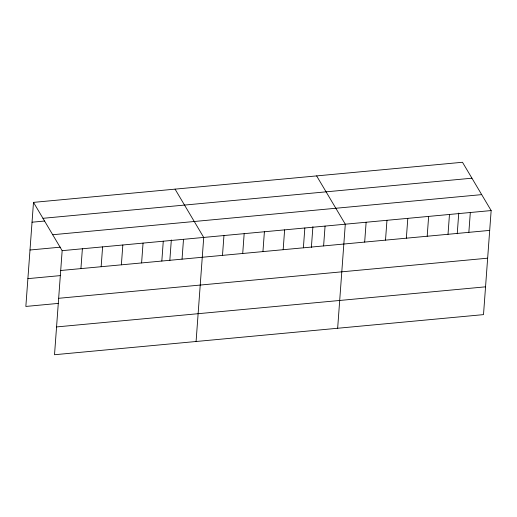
<?xml version="1.0" encoding="UTF-8"?>
<svg xmlns="http://www.w3.org/2000/svg" width="517" height="517" viewBox="0 0 517 517"><rect width="100%" height="100%" fill="white"/><g stroke="black" fill="none" stroke-linecap="round" stroke-linejoin="round"><path stroke-width="0.78" d="M33.495 202.373L62.156 250.667L54.518 354.733L483.505 314.627L491.15 210.561L462.482 162.267L33.495 202.373L25.85 306.439L58.518 303.382M80.923 268.607L82.384 248.774M101.151 266.72L102.605 246.887M121.372 264.827L122.833 244.993M141.6 262.94L143.054 243.1M161.821 261.046L163.275 241.213M169.809 260.633L171.327 239.953M182.042 259.159L183.503 239.319M196.085 341.498L203.724 237.432L175.056 189.138M222.491 255.372L223.951 235.539M242.719 253.485L244.173 233.652M262.94 251.592L264.4 231.758M283.167 249.705L284.621 229.871M303.389 247.811L304.843 227.978M311.376 247.404L312.895 226.717M323.61 245.924L325.07 226.091M337.653 328.263L345.291 224.197L316.624 175.903M364.672 242.085L366.126 222.252M385.508 240.134L386.968 220.3M406.349 238.188L407.803 218.355M427.184 236.243L428.638 216.403M448.019 234.291L449.473 214.458M457.235 233.768L458.753 213.082M468.854 232.346L470.315 212.506M42.95 218.31L471.943 178.203M32.035 222.207L44.481 221.043M52.695 234.731L481.689 194.625M29.992 250.002L60.327 247.171M62.156 250.667L491.15 210.561M60.702 270.501L489.696 230.395M27.892 278.644L60.56 275.587M58.66 298.296L487.654 258.19M56.56 326.931L485.547 286.832"/></g></svg>
